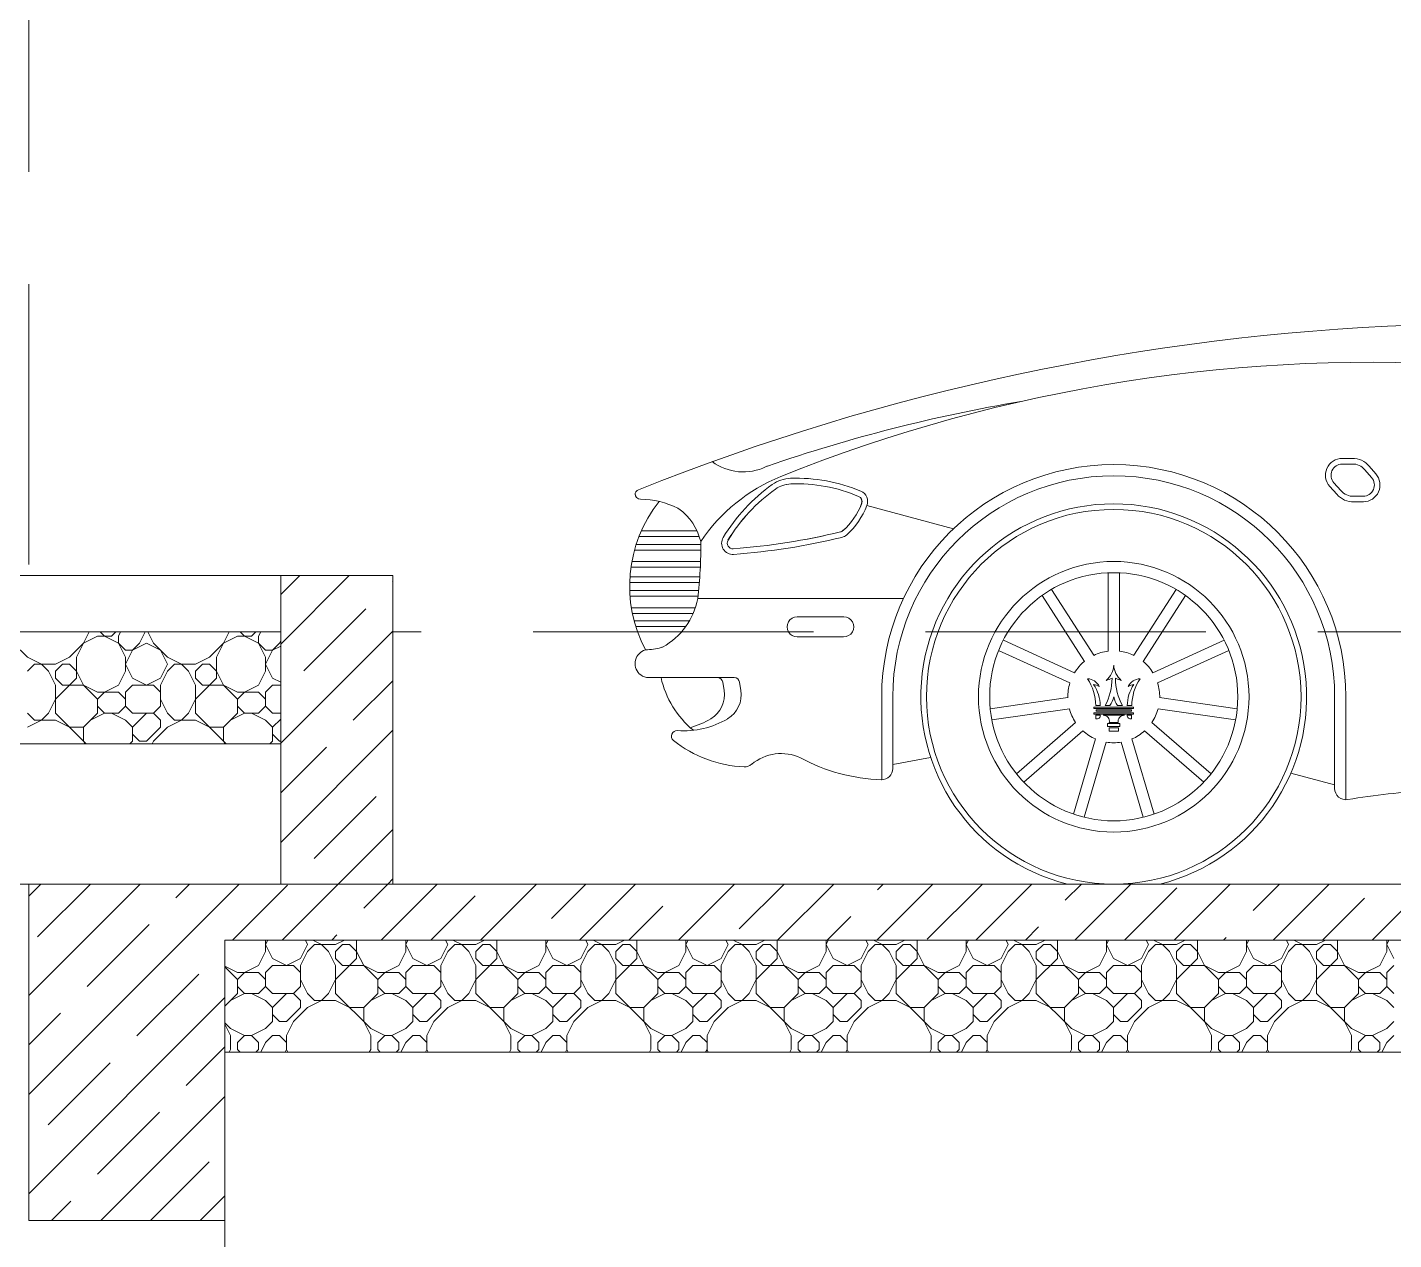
# Model space of a CAD drawing. Header units: millimetres. Extents: x 53645 to 137188, y 78097 to 135533.
# Drawn here: x 75144 to 77582, y 102496 to 104658 of the extents above; entities that cross this region are included whole.
import ezdxf

# ---------------------------------------------------------------- set-up
doc = ezdxf.new("R2010")
doc.units = ezdxf.units.MM
doc.linetypes.add('GOST2.303 4', pattern=[7, 5, -2, 0])
for name, color, linetype, lineweight in [('car', 7, 'Continuous', 0), ('hatch', 7, 'Continuous', 5), ('Wall2', 5, 'Continuous', 5)]:
    doc.layers.add(name, color=color, linetype=linetype, lineweight=lineweight)
doc.layers.add('wall', color=5, linetype='Continuous')

# ---------------------------------------------------------------- blocks, each defined once
blk = doc.blocks.new('logo')
at = {"layer": 'car'}
for p, q in [((-0.642, -0.423), (-0.859, -0.423)), ((-0.181, -0.423), (-0.411, -0.423)), ((0.181, -0.423), (0.411, -0.423)), ((0.642, -0.423), (0.859, -0.423)), ((-0.507, -0.871), (0, -0.871)), ((-0.507, -0.881), (-0.507, -0.871)), ((-0.214, -1.227), (0, -1.227)), ((0.507, -0.871), (0, -0.871)), ((0.214, -1.227), (0, -1.227)), ((0.507, -0.881), (0.507, -0.871))]:
    blk.add_line(p, q, dxfattribs=at)
for points in [[(0, -0.489), (-0.942, -0.489), (-0.942, -0.551), (0, -0.551)], [(0, -0.618), (-0.837, -0.618), (-0.837, -0.68), (0, -0.68)], [(0, -0.489), (0.942, -0.489), (0.942, -0.551), (0, -0.551)], [(0, -0.618), (0.837, -0.618), (0.837, -0.68), (0, -0.68)], [(0, -0.766), (-0.942, -0.766), (-0.942, -0.828), (0, -0.828)], [(-0.851, -1.044), (-0.851, -0.871), (-0.638, -0.871)], [(0, -1.264), (-0.293, -1.264), (-0.293, -1.421), (0, -1.421)], [(0, -0.766), (0.942, -0.766), (0.942, -0.828), (0, -0.828)], [(0, -1.264), (0.293, -1.264), (0.293, -1.421), (0, -1.421)], [(0.851, -1.044), (0.851, -0.871), (0.638, -0.871)], [(0, -1.472), (-0.221, -1.472), (-0.221, -1.638), (0, -1.638)], [(0, -1.472), (0.221, -1.472), (0.221, -1.638), (0, -1.638)]]:
    blk.add_lwpolyline(points, dxfattribs=at)
for centre, radius, start, end in [((-0.993, 1.549), 0.995, 309.44938, 357.09734), ((0.993, 1.549), 0.995, 182.90266, 230.55062), ((-3.177, -0.428), 2.318, 0.11899, 33.77048), ((-1.277, 0.211), 0.65, 25.16975, 87.63485), ((-2.818, 0.883), 2.739, 331.53138, 0), ((-0.529, 1.689), 0.923, 280.4418, 299.12727), ((2.818, 0.883), 2.739, 180, 208.46862), ((0.529, 1.689), 0.923, 240.87273, 259.5582), ((1.277, 0.211), 0.65, 92.36515, 154.83025), ((3.177, -0.428), 2.318, 146.22952, 179.88101), ((-2.437, -0.436), 1.795, 0.40065, 34.3845), ((-0.961, 0.124), 0.454, 53.17258, 89.38616), ((2.437, -0.436), 1.795, 145.6155, 179.59935), ((0.961, 0.124), 0.454, 90.61384, 126.82742), ((-1.086, 0.215), 1.107, 324.79796, 348.80014), ((1.086, 0.215), 1.107, 191.19986, 215.20204), ((-0.801, -0.887), 0.164, 252.19662, 5.87627), ((-0.486, -1.16), 0.28, 346.07407, 94.26121), ((0.486, -1.16), 0.28, 85.73879, 193.92593), ((0.801, -0.887), 0.164, 174.12373, 287.80338)]:
    blk.add_arc(centre, radius, start, end, dxfattribs=at)
blk = doc.blocks.new('maserati')
at = {"layer": 'car'}
for p, q in [((0.854, 0.6964), (0.854, 0.694)), ((0.2861, 0.6333), (0.4404, 0.675)), ((0.7395, 0.6199), (0.8468, 0.6199)), ((0.7435, 0.6299), (0.8426, 0.6299)), ((0.7368, 0.6053), (0.852, 0.6053)), ((0.7368, 0.5953), (0.8549, 0.5953)), ((0.7372, 0.5751), (0.8595, 0.5751)), ((0.7376, 0.5651), (0.8612, 0.5651)), ((-0.01, 0.4154), (-0.01, 0.5551)), ((0.01, 0.4154), (0.01, 0.5551)), ((0.7386, 0.5478), (0.863, 0.5478)), ((0.7393, 0.5378), (0.8635, 0.5378)), ((-0.0524, 0.3971), (-0.1279, 0.5146)), ((-0.0356, 0.4079), (-0.1111, 0.5254)), ((0.0356, 0.4079), (0.1111, 0.5254)), ((0.0524, 0.3971), (0.1279, 0.5146)), ((0.7405, 0.5237), (0.8634, 0.5237)), ((0.7415, 0.5137), (0.8629, 0.5137)), ((0.742, 0.5091), (0.3752, 0.5091)), ((0.7464, 0.4924), (0.8605, 0.4924)), ((0.7503, 0.4824), (0.8586, 0.4824)), ((0.7568, 0.4695), (0.8556, 0.4695)), ((0.7633, 0.4595), (0.8528, 0.4595)), ((-0.0781, 0.3587), (-0.2053, 0.4168)), ((-0.0698, 0.3769), (-0.1969, 0.435)), ((0.0698, 0.3769), (0.1969, 0.435)), ((0.0781, 0.3587), (0.2053, 0.4168)), ((0.83, 0.3682), (0.6773, 0.3682)), ((0.6675, 0.3598), (0.6652, 0.3454)), ((0.6973, 0.3598), (0.6951, 0.3454)), ((-0.4141, 0.334), (-0.4141, 0.1504)), ((-0.3941, 0.334), (-0.3941, 0.1704)), ((-0.0819, 0.3324), (-0.2202, 0.3125)), ((0.0819, 0.3324), (0.2202, 0.3125)), ((0.394, 0.334), (0.394, 0.2061)), ((0.414, 0.334), (0.414, 0.1861)), ((-0.0791, 0.3126), (-0.2174, 0.2927)), ((0.0791, 0.3126), (0.2174, 0.2927)), ((-0.068, 0.2883), (-0.1736, 0.1968)), ((-0.0549, 0.2732), (-0.1605, 0.1817)), ((0.0549, 0.2732), (0.1605, 0.1817)), ((0.068, 0.2883), (0.1736, 0.1968)), ((-0.0325, 0.2588), (-0.0719, 0.1247)), ((-0.0133, 0.2532), (-0.0527, 0.1191)), ((0.0133, 0.2532), (0.0527, 0.1191)), ((0.0325, 0.2588), (0.0719, 0.1247)), ((0.3266, 0.2259), (0.394, 0.2132)), ((-0.3159, 0.1978), (-0.3941, 0.1769))]:
    blk.add_line(p, q, dxfattribs=at)
for points in [[(-0.4076, 0.7591), (-0.4253, 0.7591, 0.246403), (-0.4557, 0.745), (-0.4676, 0.7314, 0.640216), (-0.4453, 0.6817), (-0.4286, 0.6815, 0.229126), (-0.3979, 0.6952), (-0.3854, 0.7089, 0.651144)], [(-0.4076, 0.7491), (-0.4256, 0.7491, 0.251751), (-0.4479, 0.7387), (-0.46, 0.7248, 0.640216), (-0.4452, 0.6917), (-0.4284, 0.6915, 0.231532), (-0.4054, 0.7018), (-0.3928, 0.7156, 0.651144)], [(0.6091, 0.7126, 0.146215), (0.5766, 0.7236, 0.109933), (0.4513, 0.7006, 0.404082), (0.4404, 0.675, 0.119349), (0.4764, 0.6228, 0.123491), (0.485, 0.6183, 0.04115), (0.6781, 0.5879, 0.608925), (0.6966, 0.6182, 0.102717)], [(0.6033, 0.7044, 0.146215), (0.5762, 0.7136, 0.109933), (0.4552, 0.6914, 0.404082), (0.4497, 0.6786, 0.119349), (0.483, 0.6303, 0.123491), (0.4874, 0.628, 0.04115), (0.6788, 0.5979, 0.608925), (0.6881, 0.6131, 0.102717)], [(0.565, 0.4765), (0.4816, 0.4765, 1.011987), (0.482, 0.4409), (0.5646, 0.4409, 1.011987)]]:
    blk.add_lwpolyline(points, format="xyb", close=True, dxfattribs=at)
for radius in [0.3341, 0.2413, 0.2213]:
    blk.add_circle((0, 0.334), radius, dxfattribs=at)
for centre, radius, start, end in [((-0.6887, -3.1315), 4.1311, 68.1665, 87.8349), ((-0.4582, -1.8866), 2.8171, 68.0711, 94.1802), ((-0.3049, -1.9329), 2.8328, 70.9896, 80.4376), ((0, 0.334), 0.414, 0, 180), ((0.6113, 0.7265), 0.02, 63.8571, 70.9896), ((0.6609, 0.8276), 0.0926, 243.8571, 306.7402), ((0, 0.334), 0.3941, 0, 180), ((0.5657, 0.4306), 0.2832, 87.868, 112.962), ((0.5744, 0.6636), 0.05, 54.5939, 87.868), ((0.4766, 0.4359), 0.3136, 33.9116, 68.042), ((0.4591, 0.6822), 0.01, 112.962, 200.973), ((0.4258, 0.4546), 0.3065, 31.1352, 54.5939), ((0.8476, 0.5276), 0.1589, 91.2017, 116.1788), ((0.844, 0.6964), 0.01, 271.2017, 0), ((0.844, 0.694), 0.01, 0, 68.1665), ((0, 0.334), 0.3441, 283.8479, 256.1521), ((0.5661, 0.7232), 0.1247, 200.973, 228.197), ((0.8353, 0.5871), 0.1013, 125.8068, 166.4787), ((0.7819, 0.6612), 0.01, 116.1788, 125.8068), ((0.6202, 0.5311), 0.2434, 332.1633, 38.3782), ((0.4897, 0.6377), 0.01, 228.197, 256.3565), ((0.7655, 1.7741), 1.1793, 256.3565, 265.782), ((0.6795, 0.6079), 0.01, 265.782, 31.1352), ((1.5648, 0.602), 0.8281, 179.3871, 186.4398), ((0.8654, 0.5327), 0.1256, 190.8362, 241.1303), ((0, 0.334), 0.082, 97.0086, 115.7187), ((0, 0.334), 0.082, 64.2813, 82.9914), ((0.8096, 0.4315), 0.01, 241.1303, 256.6198), ((0.8475, 0.591), 0.174, 256.6198, 266.0025), ((0.8347, 0.4075), 0.01, 65.6663, 86.0025), ((0.8283, 0.3932), 0.0256, 307.468, 65.6663), ((0, 0.334), 0.082, 129.7358, 148.446), ((0, 0.334), 0.082, 31.554, 50.2642), ((0.6773, 0.3582), 0.01, 90, 171.0534), ((0.7072, 0.3582), 0.01, 90, 171.0534), ((0.6432, 0.4044), 0.1684, 309.3455, 347.5983), ((0.83, 0.3909), 0.0227, 270, 307.6031), ((0, 0.334), 0.082, 162.4631, 181.1733), ((0, 0.334), 0.082, 358.8267, 17.5369), ((0.7146, 0.3377), 0.05, 171.0534, 238.8835), ((0.7445, 0.3377), 0.05, 171.0534, 238.8835), ((0, 0.334), 0.082, 195.1904, 213.9005), ((0, 0.334), 0.082, 326.0995, 344.8096), ((0.7665, 0.4237), 0.1505, 238.8835, 274.4989), ((0.7964, 0.4237), 0.1505, 238.8835, 254.2298), ((0, 0.334), 0.082, 227.9177, 246.6278), ((0, 0.334), 0.082, 293.3722, 312.0823), ((0.7791, 0.2637), 0.01, 308.5661, 94.4989), ((0, 0.334), 0.082, 260.6449, 279.3551), ((0.6513, 0.424), 0.215, 272.1678, 308.5661), ((0.4054, 0.5061), 0.3201, 271.6559, 298.6296), ((0.5932, 0.1499), 0.0828, 50.4591, 114.6355), ((0.414, 0.2061), 0.02, 180, 271.6559), ((0.6587, 0.2291), 0.02, 230.4591, 272.1678), ((-0.5951, -0.8659), 1.032, 80.0883, 88.2032), ((-0.4141, 0.1704), 0.02, 260.0883, 0)]:
    blk.add_arc(centre, radius, start, end, dxfattribs=at)
at = {"layer": 'car', "xscale": 0.03749999999999964, "yscale": 0.03749999999999964, "zscale": 0.03749999999999964}
blk.add_blockref('logo', (0, 0.334), dxfattribs=at)

msp = doc.modelspace()

# ---------------------------------------------------------------- linework, layer by layer
at = {"layer": 'hatch', "color": 251, "ltscale": 100}
for points in [[(75596.5, 103557.6), (75718.8, 103679.9)], [(75596.5, 103646), (75630.4, 103679.9)], [(75596.5, 103129.9), (75596.5, 103679.9)], [(75795.8, 103668.6), (75796.5, 103669.2)], [(75637.6, 103510.3), (75748.1, 103620.8)], [(74996.4, 103579.9), (75596.5, 103579.9)], [(75232, 103534.6), (75254.6, 103579.9)], [(75244.5, 103559.6), (75269.5, 103572.1)], [(75269.5, 103572.1), (75294.5, 103572.1)], [(75282, 103572.1), (75274.2, 103579.9)], [(75307, 103559.6), (75282, 103572.1)], [(75294.5, 103572.1), (75302.3, 103579.9)], [(75307, 103572.1), (75310.9, 103579.9)], [(75307, 103559.6), (75307, 103572.1)], [(75344.5, 103559.6), (75354.6, 103579.9)], [(75369.5, 103559.6), (75359.3, 103579.9)], [(75482, 103534.6), (75504.6, 103579.9)], [(75494.5, 103559.6), (75519.5, 103572.1)], [(75519.5, 103572.1), (75544.5, 103572.1)], [(75532, 103572.1), (75524.2, 103579.9)], [(75557, 103559.6), (75532, 103572.1)], [(75544.5, 103572.1), (75552.3, 103579.9)], [(75557, 103572.1), (75560.9, 103579.9)], [(75557, 103559.6), (75557, 103572.1)], [(75596.5, 103380.9), (75796.5, 103580.9)], [(75596.5, 103579.9), (75596.5, 103379.9)], [(75144.5, 103534.6), (75119.5, 103559.6)], [(75219.5, 103534.6), (75244.5, 103559.6)], [(75319.5, 103547.1), (75307, 103559.6)], [(75319.5, 103534.6), (75307, 103559.6)], [(75319.5, 103547.1), (75332, 103547.1)], [(75319.5, 103522.1), (75332, 103547.1)], [(75332, 103547.1), (75344.5, 103559.6)], [(75332, 103547.1), (75357, 103559.6)], [(75382, 103547.1), (75357, 103559.6)], [(75382, 103547.1), (75357, 103559.6)], [(75394.5, 103534.6), (75369.5, 103559.6)], [(75394.5, 103522.1), (75382, 103547.1)], [(75469.5, 103534.6), (75494.5, 103559.6)], [(75569.5, 103547.1), (75557, 103559.6)], [(75569.5, 103534.6), (75557, 103559.6)], [(75569.5, 103547.1), (75582, 103547.1)], [(75569.5, 103522.1), (75582, 103547.1)], [(75582, 103547.1), (75594.5, 103559.6)], [(75582, 103547.1), (75596.5, 103554.4)], [(75594.5, 103559.6), (75596.5, 103563.6)], [(75169.5, 103522.1), (75144.5, 103534.6)], [(75144.5, 103509.6), (75157, 103522.1)], [(75157, 103522.1), (75194.5, 103522.1)], [(75182, 103509.6), (75169.5, 103522.1)], [(75194.5, 103522.1), (75219.5, 103534.6)], [(75194.5, 103509.6), (75207, 103522.1)], [(75207, 103522.1), (75219.5, 103522.1)], [(75232, 103509.6), (75219.5, 103522.1)], [(75232, 103497.1), (75232, 103534.6)], [(75319.5, 103509.6), (75319.5, 103534.6)], [(75332, 103497.1), (75319.5, 103522.1)], [(75382, 103497.1), (75394.5, 103522.1)], [(75419.5, 103522.1), (75394.5, 103534.6)], [(75394.5, 103509.6), (75407, 103522.1)], [(75407, 103522.1), (75444.5, 103522.1)], [(75432, 103509.6), (75419.5, 103522.1)], [(75444.5, 103522.1), (75469.5, 103534.6)], [(75444.5, 103509.6), (75457, 103522.1)], [(75457, 103522.1), (75469.5, 103522.1)], [(75482, 103509.6), (75469.5, 103522.1)], [(75482, 103497.1), (75482, 103534.6)], [(75569.5, 103509.6), (75569.5, 103534.6)], [(75582, 103497.1), (75569.5, 103522.1)], [(75194.5, 103484.6), (75182, 103509.6)], [(75194.5, 103497.1), (75194.5, 103509.6)], [(75194.5, 103459.6), (75232, 103497.1)], [(75207, 103484.6), (75194.5, 103497.1)], [(75244.5, 103484.6), (75232, 103509.6)], [(75307, 103484.6), (75319.5, 103509.6)], [(75357, 103484.6), (75332, 103497.1)], [(75357, 103484.6), (75382, 103497.1)], [(75382, 103484.6), (75394.5, 103509.6)], [(75444.5, 103484.6), (75432, 103509.6)], [(75444.5, 103497.1), (75444.5, 103509.6)], [(75444.5, 103459.6), (75482, 103497.1)], [(75457, 103484.6), (75444.5, 103497.1)], [(75494.5, 103484.6), (75482, 103509.6)], [(75557, 103484.6), (75569.5, 103509.6)], [(75596.5, 103489.9), (75582, 103497.1)], [(75194.5, 103434.6), (75194.5, 103484.6)], [(75207, 103484.6), (75244.5, 103484.6)], [(75269.5, 103459.6), (75244.5, 103484.6)], [(75269.5, 103472.1), (75244.5, 103484.6)], [(75269.5, 103472.1), (75307, 103472.1)], [(75269.5, 103459.6), (75282, 103472.1)], [(75282, 103472.1), (75307, 103484.6)], [(75319.5, 103459.6), (75307, 103472.1)], [(75319.5, 103472.1), (75332, 103484.6)], [(75319.5, 103447.1), (75319.5, 103472.1)], [(75332, 103484.6), (75369.5, 103484.6)], [(75382, 103472.1), (75369.5, 103484.6)], [(75382, 103447.1), (75382, 103484.6)], [(75444.5, 103434.6), (75444.5, 103484.6)], [(75457, 103484.6), (75494.5, 103484.6)], [(75519.5, 103459.6), (75494.5, 103484.6)], [(75519.5, 103472.1), (75494.5, 103484.6)], [(75519.5, 103472.1), (75557, 103472.1)], [(75519.5, 103459.6), (75532, 103472.1)], [(75532, 103472.1), (75557, 103484.6)], [(75569.5, 103459.6), (75557, 103472.1)], [(75569.5, 103472.1), (75582, 103484.6)], [(75569.5, 103447.1), (75569.5, 103472.1)], [(75582, 103484.6), (75596.5, 103484.6)], [(75726, 103422), (75796.5, 103492.5)], [(75182, 103434.6), (75194.5, 103459.6)], [(75269.5, 103434.6), (75269.5, 103459.6)], [(75394.5, 103434.6), (75382, 103459.6)], [(75432, 103434.6), (75444.5, 103459.6)], [(75519.5, 103434.6), (75519.5, 103459.6)], [(75157, 103422.1), (75144.5, 103434.6)], [(75169.5, 103422.1), (75182, 103434.6)], [(75249.2, 103379.9), (75194.5, 103434.6)], [(75244.5, 103409.6), (75269.5, 103434.6)], [(75257, 103422.1), (75282, 103434.6)], [(75282, 103434.6), (75269.5, 103447.1)], [(75282, 103434.6), (75307, 103434.6)], [(75319.5, 103422.1), (75294.5, 103434.6)], [(75307, 103434.6), (75319.5, 103447.1)], [(75332, 103434.6), (75319.5, 103447.1)], [(75332, 103434.6), (75369.5, 103434.6)], [(75332, 103409.6), (75357, 103434.6)], [(75369.5, 103434.6), (75382, 103447.1)], [(75382, 103422.1), (75369.5, 103434.6)], [(75407, 103422.1), (75394.5, 103434.6)], [(75419.5, 103422.1), (75432, 103434.6)], [(75499.2, 103379.9), (75444.5, 103434.6)], [(75494.5, 103409.6), (75519.5, 103434.6)], [(75507, 103422.1), (75532, 103434.6)], [(75532, 103434.6), (75519.5, 103447.1)], [(75532, 103434.6), (75557, 103434.6)], [(75569.5, 103422.1), (75544.5, 103434.6)], [(75557, 103434.6), (75569.5, 103447.1)], [(75582, 103434.6), (75569.5, 103447.1)], [(75582, 103434.6), (75596.5, 103434.6)], [(75582, 103409.6), (75596.5, 103424.1)], [(75144.5, 103409.6), (75169.5, 103422.1)], [(75157, 103422.1), (75194.5, 103422.1)], [(75219.5, 103409.6), (75194.5, 103422.1)], [(75219.5, 103409.6), (75244.5, 103409.6)], [(75244.5, 103384.6), (75244.5, 103409.6)], [(75332, 103409.6), (75319.5, 103422.1)], [(75332, 103384.6), (75332, 103409.6)], [(75357, 103384.6), (75382, 103409.6)], [(75369.5, 103384.6), (75394.5, 103409.6)], [(75382, 103409.6), (75382, 103422.1)], [(75394.5, 103409.6), (75419.5, 103422.1)], [(75407, 103422.1), (75444.5, 103422.1)], [(75469.5, 103409.6), (75444.5, 103422.1)], [(75469.5, 103409.6), (75494.5, 103409.6)], [(75494.5, 103384.6), (75494.5, 103409.6)], [(75582, 103409.6), (75569.5, 103422.1)], [(75582, 103384.6), (75582, 103409.6)], [(75596.5, 103204.1), (75796.5, 103404.1)], [(75596.5, 103379.9), (74996.4, 103379.9)], [(75246.8, 103379.9), (75244.5, 103384.6)], [(75327.3, 103379.9), (75332, 103384.6)], [(75344.5, 103384.6), (75332, 103397.1)], [(75344.5, 103384.6), (75357, 103384.6)], [(75369.5, 103384.6), (75367.1, 103379.9)], [(75496.8, 103379.9), (75494.5, 103384.6)], [(75577.3, 103379.9), (75582, 103384.6)], [(75594.5, 103384.6), (75582, 103397.1)], [(75594.5, 103384.6), (75596.5, 103384.6)], [(75596.5, 103292.5), (75678.2, 103374.2)], [(75656.1, 103175.4), (75766.6, 103285.8)], [(75699.1, 103129.9), (75796.5, 103227.3)], [(75787.5, 103129.9), (75796.5, 103138.9)], [(75146.9, 103108), (75168.8, 103129.9)], [(75796.5, 103129.9), (75146.9, 103129.9)], [(75162.9, 103035.7), (75257.2, 103129.9)], [(75245.6, 103029.9), (75345.6, 103129.9)], [(75409.5, 103105.5), (75434, 103129.9)], [(75422.3, 103029.9), (75522.3, 103129.9)], [(75510.7, 103029.9), (75608.4, 103127.6)], [(75599.1, 103029.9), (75699.1, 103129.9)], [(75744.5, 103087), (75787.5, 103129.9)], [(75775.9, 103029.9), (75875.9, 103129.9)], [(75864.3, 103029.9), (75943.4, 103109.1)], [(75952.7, 103029.9), (76052.7, 103129.9)], [(76079.5, 103068.4), (76141.1, 103129.9)], [(76129.4, 103029.9), (76229.4, 103129.9)], [(76306.2, 103029.9), (76406.2, 103129.9)], [(76414.5, 103049.8), (76494.6, 103129.9)], [(76483, 103029.9), (76583, 103129.9)], [(76659.8, 103029.9), (76759.8, 103129.9)], [(76661.1, 103119.7), (76671.4, 103129.9)], [(76749.5, 103031.3), (76848.2, 103129.9)], [(76836.6, 103029.9), (76936.6, 103129.9)], [(76996.1, 103101.1), (77024.9, 103129.9)], [(77013.3, 103029.9), (77113.3, 103129.9)], [(77101.7, 103029.9), (77195, 103123.2)], [(77190.1, 103029.9), (77290.1, 103129.9)], [(77331.1, 103082.5), (77378.5, 103129.9)], [(77366.9, 103029.9), (77466.9, 103129.9)], [(77543.7, 103029.9), (77643.7, 103129.9)], [(76217.8, 103029.9), (76278.4, 103090.5)], [(77455.3, 103029.9), (77530, 103104.6)], [(75334, 103029.9), (75361.8, 103057.8)], [(76571.4, 103029.9), (76613.4, 103071.9)], [(75687.5, 103029.9), (75696.8, 103039.2)], [(76924.9, 103029.9), (76948.4, 103053.4)], [(77278.5, 103029.9), (77283.4, 103034.8)], [(75146.9, 102931.3), (75245.6, 103029.9)], [(75146.9, 102754.5), (75422.3, 103029.9)], [(75251.3, 102947.3), (75334, 103029.9)], [(81446.9, 103029.9), (75496.9, 103029.9)], [(75557, 102984.6), (75569.5, 103009.6)], [(75569.5, 103009.6), (75569.5, 103029.9)], [(75569.5, 103022.1), (75573.4, 103029.9)], [(75582, 102997.1), (75569.5, 103022.1)], [(75632, 102997.1), (75644.5, 103022.1)], [(75632, 102984.6), (75644.5, 103009.6)], [(75644.5, 103022.1), (75640.6, 103029.9)], [(75644.5, 103009.6), (75657, 103022.1)], [(75669.5, 103022.1), (75653.8, 103029.9)], [(75657, 103022.1), (75694.5, 103022.1)], [(75682, 103009.6), (75669.5, 103022.1)], [(75694.5, 102984.6), (75682, 103009.6)], [(75694.5, 103022.1), (75710.1, 103029.9)], [(75694.5, 103009.6), (75707, 103022.1)], [(75694.5, 102997.1), (75694.5, 103009.6)], [(75707, 103022.1), (75719.5, 103022.1)], [(75732, 103009.6), (75719.5, 103022.1)], [(75732, 102997.1), (75732, 103029.9)], [(75744.5, 102984.6), (75732, 103009.6)], [(75807, 102984.6), (75819.5, 103009.6)], [(75819.5, 103009.6), (75819.5, 103029.9)], [(75819.5, 103022.1), (75823.4, 103029.9)], [(75832, 102997.1), (75819.5, 103022.1)], [(75882, 102997.1), (75894.5, 103022.1)], [(75882, 102984.6), (75894.5, 103009.6)], [(75894.5, 103022.1), (75890.6, 103029.9)], [(75894.5, 103009.6), (75907, 103022.1)], [(75919.5, 103022.1), (75903.8, 103029.9)], [(75907, 103022.1), (75944.5, 103022.1)], [(75932, 103009.6), (75919.5, 103022.1)], [(75944.5, 102984.6), (75932, 103009.6)], [(75944.5, 103022.1), (75960.1, 103029.9)], [(75944.5, 103009.6), (75957, 103022.1)], [(75944.5, 102997.1), (75944.5, 103009.6)], [(75957, 103022.1), (75969.5, 103022.1)], [(75982, 103009.6), (75969.5, 103022.1)], [(75982, 102997.1), (75982, 103029.9)], [(75994.5, 102984.6), (75982, 103009.6)], [(76057, 102984.6), (76069.5, 103009.6)], [(76069.5, 103009.6), (76069.5, 103029.9)], [(76069.5, 103022.1), (76073.4, 103029.9)], [(76082, 102997.1), (76069.5, 103022.1)], [(76132, 102997.1), (76144.5, 103022.1)], [(76132, 102984.6), (76144.5, 103009.6)], [(76144.5, 103022.1), (76140.6, 103029.9)], [(76144.5, 103009.6), (76157, 103022.1)], [(76169.5, 103022.1), (76153.8, 103029.9)], [(76157, 103022.1), (76194.5, 103022.1)], [(76182, 103009.6), (76169.5, 103022.1)], [(76194.5, 102984.6), (76182, 103009.6)], [(76194.5, 103022.1), (76210.1, 103029.9)], [(76194.5, 103009.6), (76207, 103022.1)], [(76194.5, 102997.1), (76194.5, 103009.6)], [(76207, 103022.1), (76219.5, 103022.1)], [(76232, 103009.6), (76219.5, 103022.1)], [(76232, 102997.1), (76232, 103029.9)], [(76244.5, 102984.6), (76232, 103009.6)], [(76307, 102984.6), (76319.5, 103009.6)], [(76319.5, 103009.6), (76319.5, 103029.9)], [(76319.5, 103022.1), (76323.4, 103029.9)], [(76332, 102997.1), (76319.5, 103022.1)], [(76382, 102997.1), (76394.5, 103022.1)], [(76382, 102984.6), (76394.5, 103009.6)], [(76394.5, 103022.1), (76390.6, 103029.9)], [(76394.5, 103009.6), (76407, 103022.1)], [(76419.5, 103022.1), (76403.8, 103029.9)], [(76407, 103022.1), (76444.5, 103022.1)], [(76432, 103009.6), (76419.5, 103022.1)], [(76444.5, 102984.6), (76432, 103009.6)], [(76444.5, 103022.1), (76460.1, 103029.9)], [(76444.5, 103009.6), (76457, 103022.1)], [(76444.5, 102997.1), (76444.5, 103009.6)], [(76457, 103022.1), (76469.5, 103022.1)], [(76482, 103009.6), (76469.5, 103022.1)], [(76482, 102997.1), (76482, 103029.9)], [(76494.5, 102984.6), (76482, 103009.6)], [(76557, 102984.6), (76569.5, 103009.6)], [(76569.5, 103009.6), (76569.5, 103029.9)], [(76569.5, 103022.1), (76573.4, 103029.9)], [(76582, 102997.1), (76569.5, 103022.1)], [(76632, 102997.1), (76644.5, 103022.1)], [(76632, 102984.6), (76644.5, 103009.6)], [(76644.5, 103022.1), (76640.6, 103029.9)], [(76644.5, 103009.6), (76657, 103022.1)], [(76669.5, 103022.1), (76653.8, 103029.9)], [(76657, 103022.1), (76694.5, 103022.1)], [(76682, 103009.6), (76669.5, 103022.1)], [(76694.5, 102984.6), (76682, 103009.6)], [(76694.5, 103022.1), (76710.1, 103029.9)], [(76694.5, 103009.6), (76707, 103022.1)], [(76694.5, 102997.1), (76694.5, 103009.6)], [(76707, 103022.1), (76719.5, 103022.1)], [(76732, 103009.6), (76719.5, 103022.1)], [(76732, 102997.1), (76732, 103029.9)], [(76744.5, 102984.6), (76732, 103009.6)], [(76807, 102984.6), (76819.5, 103009.6)], [(76819.5, 103009.6), (76819.5, 103029.9)], [(76819.5, 103022.1), (76823.4, 103029.9)], [(76832, 102997.1), (76819.5, 103022.1)], [(76882, 102997.1), (76894.5, 103022.1)], [(76882, 102984.6), (76894.5, 103009.6)], [(76894.5, 103022.1), (76890.6, 103029.9)], [(76894.5, 103009.6), (76907, 103022.1)], [(76919.5, 103022.1), (76903.8, 103029.9)], [(76907, 103022.1), (76944.5, 103022.1)], [(76932, 103009.6), (76919.5, 103022.1)], [(76944.5, 102984.6), (76932, 103009.6)], [(76944.5, 103022.1), (76960.1, 103029.9)], [(76944.5, 103009.6), (76957, 103022.1)], [(76944.5, 102997.1), (76944.5, 103009.6)], [(76957, 103022.1), (76969.5, 103022.1)], [(76982, 103009.6), (76969.5, 103022.1)], [(76982, 102997.1), (76982, 103029.9)], [(76994.5, 102984.6), (76982, 103009.6)], [(77057, 102984.6), (77069.5, 103009.6)], [(77069.5, 103009.6), (77069.5, 103029.9)], [(77069.5, 103022.1), (77073.4, 103029.9)], [(77082, 102997.1), (77069.5, 103022.1)], [(77132, 102997.1), (77144.5, 103022.1)], [(77132, 102984.6), (77144.5, 103009.6)], [(77144.5, 103022.1), (77140.6, 103029.9)], [(77144.5, 103009.6), (77157, 103022.1)], [(77169.5, 103022.1), (77153.8, 103029.9)], [(77157, 103022.1), (77194.5, 103022.1)], [(77182, 103009.6), (77169.5, 103022.1)], [(77194.5, 102984.6), (77182, 103009.6)], [(77194.5, 103022.1), (77210.1, 103029.9)], [(77194.5, 103009.6), (77207, 103022.1)], [(77194.5, 102997.1), (77194.5, 103009.6)], [(77207, 103022.1), (77219.5, 103022.1)], [(77232, 103009.6), (77219.5, 103022.1)], [(77232, 102997.1), (77232, 103029.9)], [(77244.5, 102984.6), (77232, 103009.6)], [(77307, 102984.6), (77319.5, 103009.6)], [(77319.5, 103009.6), (77319.5, 103029.9)], [(77319.5, 103022.1), (77323.4, 103029.9)], [(77332, 102997.1), (77319.5, 103022.1)], [(77382, 102997.1), (77394.5, 103022.1)], [(77382, 102984.6), (77394.5, 103009.6)], [(77394.5, 103022.1), (77390.6, 103029.9)], [(77394.5, 103009.6), (77407, 103022.1)], [(77419.5, 103022.1), (77403.8, 103029.9)], [(77407, 103022.1), (77444.5, 103022.1)], [(77432, 103009.6), (77419.5, 103022.1)], [(77444.5, 102984.6), (77432, 103009.6)], [(77444.5, 103022.1), (77460.1, 103029.9)], [(77444.5, 103009.6), (77457, 103022.1)], [(77444.5, 102997.1), (77444.5, 103009.6)], [(77457, 103022.1), (77469.5, 103022.1)], [(77482, 103009.6), (77469.5, 103022.1)], [(77482, 102997.1), (77482, 103029.9)], [(77494.5, 102984.6), (77482, 103009.6)], [(77557, 102984.6), (77569.5, 103009.6)], [(77569.5, 103009.6), (77569.5, 103029.9)], [(77569.5, 103022.1), (77573.4, 103029.9)], [(77582, 102997.1), (77569.5, 103022.1)], [(75532, 102972.1), (75557, 102984.6)], [(75569.5, 102972.1), (75582, 102984.6)], [(75607, 102984.6), (75582, 102997.1)], [(75582, 102984.6), (75619.5, 102984.6)], [(75607, 102984.6), (75632, 102997.1)], [(75632, 102972.1), (75619.5, 102984.6)], [(75632, 102947.1), (75632, 102984.6)], [(75694.5, 102959.6), (75732, 102997.1)], [(75707, 102984.6), (75694.5, 102997.1)], [(75694.5, 102934.6), (75694.5, 102984.6)], [(75707, 102984.6), (75744.5, 102984.6)], [(75769.5, 102959.6), (75744.5, 102984.6)], [(75769.5, 102972.1), (75744.5, 102984.6)], [(75782, 102972.1), (75807, 102984.6)], [(75819.5, 102972.1), (75832, 102984.6)], [(75857, 102984.6), (75832, 102997.1)], [(75832, 102984.6), (75869.5, 102984.6)], [(75857, 102984.6), (75882, 102997.1)], [(75882, 102972.1), (75869.5, 102984.6)], [(75882, 102947.1), (75882, 102984.6)], [(75944.5, 102959.6), (75982, 102997.1)], [(75957, 102984.6), (75944.5, 102997.1)], [(75944.5, 102934.6), (75944.5, 102984.6)], [(75957, 102984.6), (75994.5, 102984.6)], [(76019.5, 102959.6), (75994.5, 102984.6)], [(76019.5, 102972.1), (75994.5, 102984.6)], [(76032, 102972.1), (76057, 102984.6)], [(76069.5, 102972.1), (76082, 102984.6)], [(76107, 102984.6), (76082, 102997.1)], [(76082, 102984.6), (76119.5, 102984.6)], [(76107, 102984.6), (76132, 102997.1)], [(76132, 102972.1), (76119.5, 102984.6)], [(76132, 102947.1), (76132, 102984.6)], [(76194.5, 102959.6), (76232, 102997.1)], [(76207, 102984.6), (76194.5, 102997.1)], [(76194.5, 102934.6), (76194.5, 102984.6)], [(76207, 102984.6), (76244.5, 102984.6)], [(76269.5, 102959.6), (76244.5, 102984.6)], [(76269.5, 102972.1), (76244.5, 102984.6)], [(76282, 102972.1), (76307, 102984.6)], [(76319.5, 102972.1), (76332, 102984.6)], [(76357, 102984.6), (76332, 102997.1)], [(76332, 102984.6), (76369.5, 102984.6)], [(76357, 102984.6), (76382, 102997.1)], [(76382, 102972.1), (76369.5, 102984.6)], [(76382, 102947.1), (76382, 102984.6)], [(76444.5, 102959.6), (76482, 102997.1)], [(76457, 102984.6), (76444.5, 102997.1)], [(76444.5, 102934.6), (76444.5, 102984.6)], [(76457, 102984.6), (76494.5, 102984.6)], [(76519.5, 102959.6), (76494.5, 102984.6)], [(76519.5, 102972.1), (76494.5, 102984.6)], [(76532, 102972.1), (76557, 102984.6)], [(76569.5, 102972.1), (76582, 102984.6)], [(76607, 102984.6), (76582, 102997.1)], [(76582, 102984.6), (76619.5, 102984.6)], [(76607, 102984.6), (76632, 102997.1)], [(76632, 102972.1), (76619.5, 102984.6)], [(76632, 102947.1), (76632, 102984.6)], [(76694.5, 102959.6), (76732, 102997.1)], [(76707, 102984.6), (76694.5, 102997.1)], [(76694.5, 102934.6), (76694.5, 102984.6)], [(76707, 102984.6), (76744.5, 102984.6)], [(76769.5, 102959.6), (76744.5, 102984.6)], [(76769.5, 102972.1), (76744.5, 102984.6)], [(76782, 102972.1), (76807, 102984.6)], [(76819.5, 102972.1), (76832, 102984.6)], [(76857, 102984.6), (76832, 102997.1)], [(76832, 102984.6), (76869.5, 102984.6)], [(76857, 102984.6), (76882, 102997.1)], [(76882, 102972.1), (76869.5, 102984.6)], [(76882, 102947.1), (76882, 102984.6)], [(76944.5, 102959.6), (76982, 102997.1)], [(76957, 102984.6), (76944.5, 102997.1)], [(76944.5, 102934.6), (76944.5, 102984.6)], [(76957, 102984.6), (76994.5, 102984.6)], [(77019.5, 102959.6), (76994.5, 102984.6)], [(77019.5, 102972.1), (76994.5, 102984.6)], [(77032, 102972.1), (77057, 102984.6)], [(77069.5, 102972.1), (77082, 102984.6)], [(77107, 102984.6), (77082, 102997.1)], [(77082, 102984.6), (77119.5, 102984.6)], [(77107, 102984.6), (77132, 102997.1)], [(77132, 102972.1), (77119.5, 102984.6)], [(77132, 102947.1), (77132, 102984.6)], [(77194.5, 102959.6), (77232, 102997.1)], [(77207, 102984.6), (77194.5, 102997.1)], [(77194.5, 102934.6), (77194.5, 102984.6)], [(77207, 102984.6), (77244.5, 102984.6)], [(77269.5, 102959.6), (77244.5, 102984.6)], [(77269.5, 102972.1), (77244.5, 102984.6)], [(77282, 102972.1), (77307, 102984.6)], [(77319.5, 102972.1), (77332, 102984.6)], [(77357, 102984.6), (77332, 102997.1)], [(77332, 102984.6), (77369.5, 102984.6)], [(77357, 102984.6), (77382, 102997.1)], [(77382, 102972.1), (77369.5, 102984.6)], [(77382, 102947.1), (77382, 102984.6)], [(77444.5, 102959.6), (77482, 102997.1)], [(77457, 102984.6), (77444.5, 102997.1)], [(77444.5, 102934.6), (77444.5, 102984.6)], [(77457, 102984.6), (77494.5, 102984.6)], [(77519.5, 102959.6), (77494.5, 102984.6)], [(77519.5, 102972.1), (77494.5, 102984.6)], [(77532, 102972.1), (77557, 102984.6)], [(77569.5, 102972.1), (77582, 102984.6)], [(75339.7, 102858.9), (75450.2, 102969.4)], [(75519.5, 102972.1), (75496.9, 102983.4)], [(75519.5, 102959.6), (75496.9, 102982.2)], [(75519.5, 102972.1), (75557, 102972.1)], [(75519.5, 102959.6), (75532, 102972.1)], [(75569.5, 102959.6), (75557, 102972.1)], [(75569.5, 102947.1), (75569.5, 102972.1)], [(75769.5, 102972.1), (75807, 102972.1)], [(75769.5, 102959.6), (75782, 102972.1)], [(75819.5, 102959.6), (75807, 102972.1)], [(75819.5, 102947.1), (75819.5, 102972.1)], [(76019.5, 102972.1), (76057, 102972.1)], [(76019.5, 102959.6), (76032, 102972.1)], [(76069.5, 102959.6), (76057, 102972.1)], [(76069.5, 102947.1), (76069.5, 102972.1)], [(76269.5, 102972.1), (76307, 102972.1)], [(76269.5, 102959.6), (76282, 102972.1)], [(76319.5, 102959.6), (76307, 102972.1)], [(76319.5, 102947.1), (76319.5, 102972.1)], [(76519.5, 102972.1), (76557, 102972.1)], [(76519.5, 102959.6), (76532, 102972.1)], [(76569.5, 102959.6), (76557, 102972.1)], [(76569.5, 102947.1), (76569.5, 102972.1)], [(76769.5, 102972.1), (76807, 102972.1)], [(76769.5, 102959.6), (76782, 102972.1)], [(76819.5, 102959.6), (76807, 102972.1)], [(76819.5, 102947.1), (76819.5, 102972.1)], [(77019.5, 102972.1), (77057, 102972.1)], [(77019.5, 102959.6), (77032, 102972.1)], [(77069.5, 102959.6), (77057, 102972.1)], [(77069.5, 102947.1), (77069.5, 102972.1)], [(77269.5, 102972.1), (77307, 102972.1)], [(77269.5, 102959.6), (77282, 102972.1)], [(77319.5, 102959.6), (77307, 102972.1)], [(77319.5, 102947.1), (77319.5, 102972.1)], [(77519.5, 102972.1), (77557, 102972.1)], [(77519.5, 102959.6), (77532, 102972.1)], [(77569.5, 102959.6), (77557, 102972.1)], [(77569.5, 102947.1), (77569.5, 102972.1)], [(75519.5, 102934.6), (75519.5, 102959.6)], [(75532, 102934.6), (75519.5, 102947.1)], [(75557, 102934.6), (75569.5, 102947.1)], [(75582, 102934.6), (75569.5, 102947.1)], [(75619.5, 102934.6), (75632, 102947.1)], [(75644.5, 102934.6), (75632, 102959.6)], [(75682, 102934.6), (75694.5, 102959.6)], [(75769.5, 102934.6), (75769.5, 102959.6)], [(75782, 102934.6), (75769.5, 102947.1)], [(75807, 102934.6), (75819.5, 102947.1)], [(75832, 102934.6), (75819.5, 102947.1)], [(75869.5, 102934.6), (75882, 102947.1)], [(75894.5, 102934.6), (75882, 102959.6)], [(75932, 102934.6), (75944.5, 102959.6)], [(76019.5, 102934.6), (76019.5, 102959.6)], [(76032, 102934.6), (76019.5, 102947.1)], [(76057, 102934.6), (76069.5, 102947.1)], [(76082, 102934.6), (76069.5, 102947.1)], [(76119.5, 102934.6), (76132, 102947.1)], [(76144.5, 102934.6), (76132, 102959.6)], [(76182, 102934.6), (76194.5, 102959.6)], [(76269.5, 102934.6), (76269.5, 102959.6)], [(76282, 102934.6), (76269.5, 102947.1)], [(76307, 102934.6), (76319.5, 102947.1)], [(76332, 102934.6), (76319.5, 102947.1)], [(76369.5, 102934.6), (76382, 102947.1)], [(76394.5, 102934.6), (76382, 102959.6)], [(76432, 102934.6), (76444.5, 102959.6)], [(76519.5, 102934.6), (76519.5, 102959.6)], [(76532, 102934.6), (76519.5, 102947.1)], [(76557, 102934.6), (76569.5, 102947.1)], [(76582, 102934.6), (76569.5, 102947.1)], [(76619.5, 102934.6), (76632, 102947.1)], [(76644.5, 102934.6), (76632, 102959.6)], [(76682, 102934.6), (76694.5, 102959.6)], [(76769.5, 102934.6), (76769.5, 102959.6)], [(76782, 102934.6), (76769.5, 102947.1)], [(76807, 102934.6), (76819.5, 102947.1)], [(76832, 102934.6), (76819.5, 102947.1)], [(76869.5, 102934.6), (76882, 102947.1)], [(76894.5, 102934.6), (76882, 102959.6)], [(76932, 102934.6), (76944.5, 102959.6)], [(77019.5, 102934.6), (77019.5, 102959.6)], [(77032, 102934.6), (77019.5, 102947.1)], [(77057, 102934.6), (77069.5, 102947.1)], [(77082, 102934.6), (77069.5, 102947.1)], [(77119.5, 102934.6), (77132, 102947.1)], [(77144.5, 102934.6), (77132, 102959.6)], [(77182, 102934.6), (77194.5, 102959.6)], [(77269.5, 102934.6), (77269.5, 102959.6)], [(77282, 102934.6), (77269.5, 102947.1)], [(77307, 102934.6), (77319.5, 102947.1)], [(77332, 102934.6), (77319.5, 102947.1)], [(77369.5, 102934.6), (77382, 102947.1)], [(77394.5, 102934.6), (77382, 102959.6)], [(77432, 102934.6), (77444.5, 102959.6)], [(77519.5, 102934.6), (77519.5, 102959.6)], [(77532, 102934.6), (77519.5, 102947.1)], [(77557, 102934.6), (77569.5, 102947.1)], [(77582, 102934.6), (77569.5, 102947.1)], [(75146.9, 102577.7), (75496.9, 102927.7)], [(75496.9, 102912), (75519.5, 102934.6)], [(75507, 102922.1), (75532, 102934.6)], [(75532, 102934.6), (75557, 102934.6)], [(75569.5, 102922.1), (75544.5, 102934.6)], [(75582, 102909.6), (75569.5, 102922.1)], [(75582, 102934.6), (75619.5, 102934.6)], [(75582, 102909.6), (75607, 102934.6)], [(75632, 102922.1), (75619.5, 102934.6)], [(75632, 102909.6), (75632, 102922.1)], [(75657, 102922.1), (75644.5, 102934.6)], [(75644.5, 102909.6), (75669.5, 102922.1)], [(75657, 102922.1), (75694.5, 102922.1)], [(75669.5, 102922.1), (75682, 102934.6)], [(75757, 102872.1), (75694.5, 102934.6)], [(75719.5, 102909.6), (75694.5, 102922.1)], [(75744.5, 102909.6), (75769.5, 102934.6)], [(75757, 102922.1), (75782, 102934.6)], [(75782, 102934.6), (75807, 102934.6)], [(75819.5, 102922.1), (75794.5, 102934.6)], [(75832, 102909.6), (75819.5, 102922.1)], [(75832, 102934.6), (75869.5, 102934.6)], [(75832, 102909.6), (75857, 102934.6)], [(75882, 102922.1), (75869.5, 102934.6)], [(75882, 102909.6), (75882, 102922.1)], [(75907, 102922.1), (75894.5, 102934.6)], [(75894.5, 102909.6), (75919.5, 102922.1)], [(75907, 102922.1), (75944.5, 102922.1)], [(75919.5, 102922.1), (75932, 102934.6)], [(76007, 102872.1), (75944.5, 102934.6)], [(75969.5, 102909.6), (75944.5, 102922.1)], [(75994.5, 102909.6), (76019.5, 102934.6)], [(76007, 102922.1), (76032, 102934.6)], [(76032, 102934.6), (76057, 102934.6)], [(76069.5, 102922.1), (76044.5, 102934.6)], [(76082, 102909.6), (76069.5, 102922.1)], [(76082, 102934.6), (76119.5, 102934.6)], [(76082, 102909.6), (76107, 102934.6)], [(76132, 102922.1), (76119.5, 102934.6)], [(76132, 102909.6), (76132, 102922.1)], [(76157, 102922.1), (76144.5, 102934.6)], [(76144.5, 102909.6), (76169.5, 102922.1)], [(76157, 102922.1), (76194.5, 102922.1)], [(76169.5, 102922.1), (76182, 102934.6)], [(76257, 102872.1), (76194.5, 102934.6)], [(76219.5, 102909.6), (76194.5, 102922.1)], [(76244.5, 102909.6), (76269.5, 102934.6)], [(76257, 102922.1), (76282, 102934.6)], [(76282, 102934.6), (76307, 102934.6)], [(76319.5, 102922.1), (76294.5, 102934.6)], [(76332, 102909.6), (76319.5, 102922.1)], [(76332, 102934.6), (76369.5, 102934.6)], [(76332, 102909.6), (76357, 102934.6)], [(76382, 102922.1), (76369.5, 102934.6)], [(76382, 102909.6), (76382, 102922.1)], [(76407, 102922.1), (76394.5, 102934.6)], [(76394.5, 102909.6), (76419.5, 102922.1)], [(76407, 102922.1), (76444.5, 102922.1)], [(76419.5, 102922.1), (76432, 102934.6)], [(76507, 102872.1), (76444.5, 102934.6)], [(76469.5, 102909.6), (76444.5, 102922.1)], [(76494.5, 102909.6), (76519.5, 102934.6)], [(76507, 102922.1), (76532, 102934.6)], [(76532, 102934.6), (76557, 102934.6)], [(76569.5, 102922.1), (76544.5, 102934.6)], [(76582, 102909.6), (76569.5, 102922.1)], [(76582, 102934.6), (76619.5, 102934.6)], [(76582, 102909.6), (76607, 102934.6)], [(76632, 102922.1), (76619.5, 102934.6)], [(76632, 102909.6), (76632, 102922.1)], [(76657, 102922.1), (76644.5, 102934.6)], [(76644.5, 102909.6), (76669.5, 102922.1)], [(76657, 102922.1), (76694.5, 102922.1)], [(76669.5, 102922.1), (76682, 102934.6)], [(76757, 102872.1), (76694.5, 102934.6)], [(76719.5, 102909.6), (76694.5, 102922.1)], [(76744.5, 102909.6), (76769.5, 102934.6)], [(76757, 102922.1), (76782, 102934.6)], [(76782, 102934.6), (76807, 102934.6)], [(76819.5, 102922.1), (76794.5, 102934.6)], [(76832, 102909.6), (76819.5, 102922.1)], [(76832, 102934.6), (76869.5, 102934.6)], [(76832, 102909.6), (76857, 102934.6)], [(76882, 102922.1), (76869.5, 102934.6)], [(76882, 102909.6), (76882, 102922.1)], [(76907, 102922.1), (76894.5, 102934.6)], [(76894.5, 102909.6), (76919.5, 102922.1)], [(76907, 102922.1), (76944.5, 102922.1)], [(76919.5, 102922.1), (76932, 102934.6)], [(77007, 102872.1), (76944.5, 102934.6)], [(76969.5, 102909.6), (76944.5, 102922.1)], [(76994.5, 102909.6), (77019.5, 102934.6)], [(77007, 102922.1), (77032, 102934.6)], [(77032, 102934.6), (77057, 102934.6)], [(77069.5, 102922.1), (77044.5, 102934.6)], [(77082, 102909.6), (77069.5, 102922.1)], [(77082, 102934.6), (77119.5, 102934.6)], [(77082, 102909.6), (77107, 102934.6)], [(77132, 102922.1), (77119.5, 102934.6)], [(77132, 102909.6), (77132, 102922.1)], [(77157, 102922.1), (77144.5, 102934.6)], [(77144.5, 102909.6), (77169.5, 102922.1)], [(77157, 102922.1), (77194.5, 102922.1)], [(77169.5, 102922.1), (77182, 102934.6)], [(77257, 102872.1), (77194.5, 102934.6)], [(77219.5, 102909.6), (77194.5, 102922.1)], [(77244.5, 102909.6), (77269.5, 102934.6)], [(77257, 102922.1), (77282, 102934.6)], [(77282, 102934.6), (77307, 102934.6)], [(77319.5, 102922.1), (77294.5, 102934.6)], [(77332, 102909.6), (77319.5, 102922.1)], [(77332, 102934.6), (77369.5, 102934.6)], [(77332, 102909.6), (77357, 102934.6)], [(77382, 102922.1), (77369.5, 102934.6)], [(77382, 102909.6), (77382, 102922.1)], [(77407, 102922.1), (77394.5, 102934.6)], [(77394.5, 102909.6), (77419.5, 102922.1)], [(77407, 102922.1), (77444.5, 102922.1)], [(77419.5, 102922.1), (77432, 102934.6)], [(77507, 102872.1), (77444.5, 102934.6)], [(77469.5, 102909.6), (77444.5, 102922.1)], [(77494.5, 102909.6), (77519.5, 102934.6)], [(77507, 102922.1), (77532, 102934.6)], [(77532, 102934.6), (77557, 102934.6)], [(77569.5, 102922.1), (77544.5, 102934.6)], [(77582, 102909.6), (77569.5, 102922.1)], [(75146.9, 102842.9), (75203.6, 102899.6)], [(75582, 102884.6), (75582, 102909.6)], [(75594.5, 102884.6), (75582, 102897.1)], [(75607, 102884.6), (75632, 102909.6)], [(75619.5, 102884.6), (75644.5, 102909.6)], [(75719.5, 102909.6), (75744.5, 102909.6)], [(75744.5, 102884.6), (75744.5, 102909.6)], [(75832, 102884.6), (75832, 102909.6)], [(75844.5, 102884.6), (75832, 102897.1)], [(75857, 102884.6), (75882, 102909.6)], [(75869.5, 102884.6), (75894.5, 102909.6)], [(75969.5, 102909.6), (75994.5, 102909.6)], [(75994.5, 102884.6), (75994.5, 102909.6)], [(76082, 102884.6), (76082, 102909.6)], [(76094.5, 102884.6), (76082, 102897.1)], [(76107, 102884.6), (76132, 102909.6)], [(76119.5, 102884.6), (76144.5, 102909.6)], [(76219.5, 102909.6), (76244.5, 102909.6)], [(76244.5, 102884.6), (76244.5, 102909.6)], [(76332, 102884.6), (76332, 102909.6)], [(76344.5, 102884.6), (76332, 102897.1)], [(76357, 102884.6), (76382, 102909.6)], [(76369.5, 102884.6), (76394.5, 102909.6)], [(76469.5, 102909.6), (76494.5, 102909.6)], [(76494.5, 102884.6), (76494.5, 102909.6)], [(76582, 102884.6), (76582, 102909.6)], [(76594.5, 102884.6), (76582, 102897.1)], [(76607, 102884.6), (76632, 102909.6)], [(76619.5, 102884.6), (76644.5, 102909.6)], [(76719.5, 102909.6), (76744.5, 102909.6)], [(76744.5, 102884.6), (76744.5, 102909.6)], [(76832, 102884.6), (76832, 102909.6)], [(76844.5, 102884.6), (76832, 102897.1)], [(76857, 102884.6), (76882, 102909.6)], [(76869.5, 102884.6), (76894.5, 102909.6)], [(76969.5, 102909.6), (76994.5, 102909.6)], [(76994.5, 102884.6), (76994.5, 102909.6)], [(77082, 102884.6), (77082, 102909.6)], [(77094.5, 102884.6), (77082, 102897.1)], [(77107, 102884.6), (77132, 102909.6)], [(77119.5, 102884.6), (77144.5, 102909.6)], [(77219.5, 102909.6), (77244.5, 102909.6)], [(77244.5, 102884.6), (77244.5, 102909.6)], [(77332, 102884.6), (77332, 102909.6)], [(77344.5, 102884.6), (77332, 102897.1)], [(77357, 102884.6), (77382, 102909.6)], [(77369.5, 102884.6), (77394.5, 102909.6)], [(77469.5, 102909.6), (77494.5, 102909.6)], [(77494.5, 102884.6), (77494.5, 102909.6)], [(75507, 102872.1), (75496.9, 102882.2)], [(75507, 102859.6), (75496.9, 102879.9)], [(75532, 102859.6), (75507, 102872.1)], [(75544.5, 102859.6), (75569.5, 102872.1)], [(75569.5, 102872.1), (75582, 102884.6)], [(75594.5, 102884.6), (75607, 102884.6)], [(75619.5, 102884.6), (75607, 102859.6)], [(75757, 102859.6), (75744.5, 102884.6)], [(75782, 102859.6), (75757, 102872.1)], [(75794.5, 102859.6), (75819.5, 102872.1)], [(75819.5, 102872.1), (75832, 102884.6)], [(75844.5, 102884.6), (75857, 102884.6)], [(75869.5, 102884.6), (75857, 102859.6)], [(76007, 102859.6), (75994.5, 102884.6)], [(76032, 102859.6), (76007, 102872.1)], [(76044.5, 102859.6), (76069.5, 102872.1)], [(76069.5, 102872.1), (76082, 102884.6)], [(76094.5, 102884.6), (76107, 102884.6)], [(76119.5, 102884.6), (76107, 102859.6)], [(76257, 102859.6), (76244.5, 102884.6)], [(76282, 102859.6), (76257, 102872.1)], [(76294.5, 102859.6), (76319.5, 102872.1)], [(76319.5, 102872.1), (76332, 102884.6)], [(76344.5, 102884.6), (76357, 102884.6)], [(76369.5, 102884.6), (76357, 102859.6)], [(76507, 102859.6), (76494.5, 102884.6)], [(76532, 102859.6), (76507, 102872.1)], [(76544.5, 102859.6), (76569.5, 102872.1)], [(76569.5, 102872.1), (76582, 102884.6)], [(76594.5, 102884.6), (76607, 102884.6)], [(76619.5, 102884.6), (76607, 102859.6)], [(76757, 102859.6), (76744.5, 102884.6)], [(76782, 102859.6), (76757, 102872.1)], [(76794.5, 102859.6), (76819.5, 102872.1)], [(76819.5, 102872.1), (76832, 102884.6)], [(76844.5, 102884.6), (76857, 102884.6)], [(76869.5, 102884.6), (76857, 102859.6)], [(77007, 102859.6), (76994.5, 102884.6)], [(77032, 102859.6), (77007, 102872.1)], [(77044.5, 102859.6), (77069.5, 102872.1)], [(77069.5, 102872.1), (77082, 102884.6)], [(77094.5, 102884.6), (77107, 102884.6)], [(77119.5, 102884.6), (77107, 102859.6)], [(77257, 102859.6), (77244.5, 102884.6)], [(77282, 102859.6), (77257, 102872.1)], [(77294.5, 102859.6), (77319.5, 102872.1)], [(77319.5, 102872.1), (77332, 102884.6)], [(77344.5, 102884.6), (77357, 102884.6)], [(77369.5, 102884.6), (77357, 102859.6)], [(77507, 102859.6), (77494.5, 102884.6)], [(77532, 102859.6), (77507, 102872.1)], [(77544.5, 102859.6), (77569.5, 102872.1)], [(77569.5, 102872.1), (77582, 102884.6)], [(75428.1, 102770.5), (75496.9, 102839.3)], [(75507, 102834.6), (75507, 102859.6)], [(75519.5, 102847.1), (75532, 102859.6)], [(75519.5, 102834.6), (75519.5, 102847.1)], [(75532, 102859.6), (75544.5, 102859.6)], [(75557, 102847.1), (75544.5, 102859.6)], [(75557, 102834.6), (75557, 102847.1)], [(75560.9, 102829.9), (75569.5, 102847.1)], [(75569.5, 102847.1), (75582, 102859.6)], [(75582, 102859.6), (75594.5, 102859.6)], [(75607, 102847.1), (75594.5, 102859.6)], [(75607, 102834.6), (75607, 102859.6)], [(75757, 102834.6), (75757, 102859.6)], [(75769.5, 102847.1), (75782, 102859.6)], [(75769.5, 102834.6), (75769.5, 102847.1)], [(75782, 102859.6), (75794.5, 102859.6)], [(75807, 102847.1), (75794.5, 102859.6)], [(75807, 102834.6), (75807, 102847.1)], [(75810.9, 102829.9), (75819.5, 102847.1)], [(75819.5, 102847.1), (75832, 102859.6)], [(75832, 102859.6), (75844.5, 102859.6)], [(75857, 102847.1), (75844.5, 102859.6)], [(75857, 102834.6), (75857, 102859.6)], [(76007, 102834.6), (76007, 102859.6)], [(76019.5, 102847.1), (76032, 102859.6)], [(76019.5, 102834.6), (76019.5, 102847.1)], [(76032, 102859.6), (76044.5, 102859.6)], [(76057, 102847.1), (76044.5, 102859.6)], [(76057, 102834.6), (76057, 102847.1)], [(76060.9, 102829.9), (76069.5, 102847.1)], [(76069.5, 102847.1), (76082, 102859.6)], [(76082, 102859.6), (76094.5, 102859.6)], [(76107, 102847.1), (76094.5, 102859.6)], [(76107, 102834.6), (76107, 102859.6)], [(76257, 102834.6), (76257, 102859.6)], [(76269.5, 102847.1), (76282, 102859.6)], [(76269.5, 102834.6), (76269.5, 102847.1)], [(76282, 102859.6), (76294.5, 102859.6)], [(76307, 102847.1), (76294.5, 102859.6)], [(76307, 102834.6), (76307, 102847.1)], [(76310.9, 102829.9), (76319.5, 102847.1)], [(76319.5, 102847.1), (76332, 102859.6)], [(76332, 102859.6), (76344.5, 102859.6)], [(76357, 102847.1), (76344.5, 102859.6)], [(76357, 102834.6), (76357, 102859.6)], [(76507, 102834.6), (76507, 102859.6)], [(76519.5, 102847.1), (76532, 102859.6)], [(76519.5, 102834.6), (76519.5, 102847.1)], [(76532, 102859.6), (76544.5, 102859.6)], [(76557, 102847.1), (76544.5, 102859.6)], [(76557, 102834.6), (76557, 102847.1)], [(76560.9, 102829.9), (76569.5, 102847.1)], [(76569.5, 102847.1), (76582, 102859.6)], [(76582, 102859.6), (76594.5, 102859.6)], [(76607, 102847.1), (76594.5, 102859.6)], [(76607, 102834.6), (76607, 102859.6)], [(76757, 102834.6), (76757, 102859.6)], [(76769.5, 102847.1), (76782, 102859.6)], [(76769.5, 102834.6), (76769.5, 102847.1)], [(76782, 102859.6), (76794.5, 102859.6)], [(76807, 102847.1), (76794.5, 102859.6)], [(76807, 102834.6), (76807, 102847.1)], [(76810.9, 102829.9), (76819.5, 102847.1)], [(76819.5, 102847.1), (76832, 102859.6)], [(76832, 102859.6), (76844.5, 102859.6)], [(76857, 102847.1), (76844.5, 102859.6)], [(76857, 102834.6), (76857, 102859.6)], [(77007, 102834.6), (77007, 102859.6)], [(77019.5, 102847.1), (77032, 102859.6)], [(77019.5, 102834.6), (77019.5, 102847.1)], [(77032, 102859.6), (77044.5, 102859.6)], [(77057, 102847.1), (77044.5, 102859.6)], [(77057, 102834.6), (77057, 102847.1)], [(77060.9, 102829.9), (77069.5, 102847.1)], [(77069.5, 102847.1), (77082, 102859.6)], [(77082, 102859.6), (77094.5, 102859.6)], [(77107, 102847.1), (77094.5, 102859.6)], [(77107, 102834.6), (77107, 102859.6)], [(77257, 102834.6), (77257, 102859.6)], [(77269.5, 102847.1), (77282, 102859.6)], [(77269.5, 102834.6), (77269.5, 102847.1)], [(77282, 102859.6), (77294.5, 102859.6)], [(77307, 102847.1), (77294.5, 102859.6)], [(77307, 102834.6), (77307, 102847.1)], [(77310.9, 102829.9), (77319.5, 102847.1)], [(77319.5, 102847.1), (77332, 102859.6)], [(77332, 102859.6), (77344.5, 102859.6)], [(77357, 102847.1), (77344.5, 102859.6)], [(77357, 102834.6), (77357, 102859.6)], [(77507, 102834.6), (77507, 102859.6)], [(77519.5, 102847.1), (77532, 102859.6)], [(77519.5, 102834.6), (77519.5, 102847.1)], [(77532, 102859.6), (77544.5, 102859.6)], [(77557, 102847.1), (77544.5, 102859.6)], [(77557, 102834.6), (77557, 102847.1)], [(77560.9, 102829.9), (77569.5, 102847.1)], [(77569.5, 102847.1), (77582, 102859.6)], [(75504.6, 102829.9), (75507, 102834.6)], [(75524.2, 102829.9), (75519.5, 102834.6)], [(75552.3, 102829.9), (75557, 102834.6)], [(75604.6, 102829.9), (75607, 102834.6)], [(75609.3, 102829.9), (75607, 102834.6)], [(75754.6, 102829.9), (75757, 102834.6)], [(75774.2, 102829.9), (75769.5, 102834.6)], [(75802.3, 102829.9), (75807, 102834.6)], [(75854.6, 102829.9), (75857, 102834.6)], [(75859.3, 102829.9), (75857, 102834.6)], [(76004.6, 102829.9), (76007, 102834.6)], [(76024.2, 102829.9), (76019.5, 102834.6)], [(76052.3, 102829.9), (76057, 102834.6)], [(76104.6, 102829.9), (76107, 102834.6)], [(76109.3, 102829.9), (76107, 102834.6)], [(76254.6, 102829.9), (76257, 102834.6)], [(76274.2, 102829.9), (76269.5, 102834.6)], [(76302.3, 102829.9), (76307, 102834.6)], [(76354.6, 102829.9), (76357, 102834.6)], [(76359.3, 102829.9), (76357, 102834.6)], [(76504.6, 102829.9), (76507, 102834.6)], [(76524.2, 102829.9), (76519.5, 102834.6)], [(76552.3, 102829.9), (76557, 102834.6)], [(76604.6, 102829.9), (76607, 102834.6)], [(76609.3, 102829.9), (76607, 102834.6)], [(76754.6, 102829.9), (76757, 102834.6)], [(76774.2, 102829.9), (76769.5, 102834.6)], [(76802.3, 102829.9), (76807, 102834.6)], [(76854.6, 102829.9), (76857, 102834.6)], [(76859.3, 102829.9), (76857, 102834.6)], [(77004.6, 102829.9), (77007, 102834.6)], [(77024.2, 102829.9), (77019.5, 102834.6)], [(77052.3, 102829.9), (77057, 102834.6)], [(77104.6, 102829.9), (77107, 102834.6)], [(77109.3, 102829.9), (77107, 102834.6)], [(77254.6, 102829.9), (77257, 102834.6)], [(77274.2, 102829.9), (77269.5, 102834.6)], [(77302.3, 102829.9), (77307, 102834.6)], [(77354.6, 102829.9), (77357, 102834.6)], [(77359.3, 102829.9), (77357, 102834.6)], [(77504.6, 102829.9), (77507, 102834.6)], [(77524.2, 102829.9), (77519.5, 102834.6)], [(77552.3, 102829.9), (77557, 102834.6)], [(75181.5, 102700.7), (75292, 102811.2)], [(75275.9, 102529.9), (75496.9, 102750.9)], [(75269.9, 102612.3), (75380.4, 102722.8)], [(75364.3, 102529.9), (75468.7, 102634.4)], [(75452.7, 102529.9), (75496.9, 102574.1)], [(75187.5, 102529.9), (75222.1, 102564.6)]]:
    msp.add_lwpolyline(points, dxfattribs=at)
at = {"layer": 'Wall2', "color": 4, "linetype": 'GOST2.303 4', "lineweight": 0, "ltscale": 100}
msp.add_line((75146.9, 106299.9), (75146.9, 103679.9), dxfattribs=at)
at = {"layer": 'Wall2', "ltscale": 100}
for points in [[(75596.5, 103679.9), (74896.5, 103679.9), (74896.5, 103679.9), (75596.5, 103679.9)], [(75796.5, 103129.9), (75796.5, 103129.9), (75796.5, 103679.9), (75796.5, 103679.9)]]:
    msp.add_lwpolyline(points, close=True, dxfattribs=at)
for points in [[(75596.5, 103679.9), (75796.5, 103679.9)], [(75796.5, 103679.9), (75796.5, 103129.9)], [(75146.9, 103129.9), (74996.4, 103129.9)], [(75146.9, 103129.9), (75146.9, 102529.9)], [(81796.9, 103129.9), (75796.5, 103129.9)], [(75496.9, 102529.9), (75496.9, 103029.9)], [(75496.9, 103029.9), (81446.9, 103029.9)], [(75496.9, 102829.9), (81446.9, 102829.9)], [(75146.9, 102529.9), (75496.9, 102529.9)]]:
    msp.add_lwpolyline(points, dxfattribs=at)
at = {"layer": 'Wall2', "color": 4, "linetype": 'GOST2.303 4', "lineweight": 0, "ltscale": 100}
msp.add_lwpolyline([(81446.9, 103579.9), (75796.5, 103579.9)], dxfattribs=at)
at = {"layer": 'Wall2', "color": 4, "linetype": 'Continuous', "lineweight": 0, "ltscale": 100}
for points in [[(75496.9, 101429.9), (75496.9, 102829.9)], [(75496.9, 102829.9), (81446.9, 102829.9)]]:
    msp.add_lwpolyline(points, dxfattribs=at)

# ---------------------------------------------------------------- block references
at = {"layer": 'wall', "color": 0, "ltscale": 75, "xscale": -1000, "yscale": 1000, "zscale": 1000}
msp.add_blockref('maserati', (77082.6, 103129.9), dxfattribs=at)

doc.saveas('drawing.dxf')
